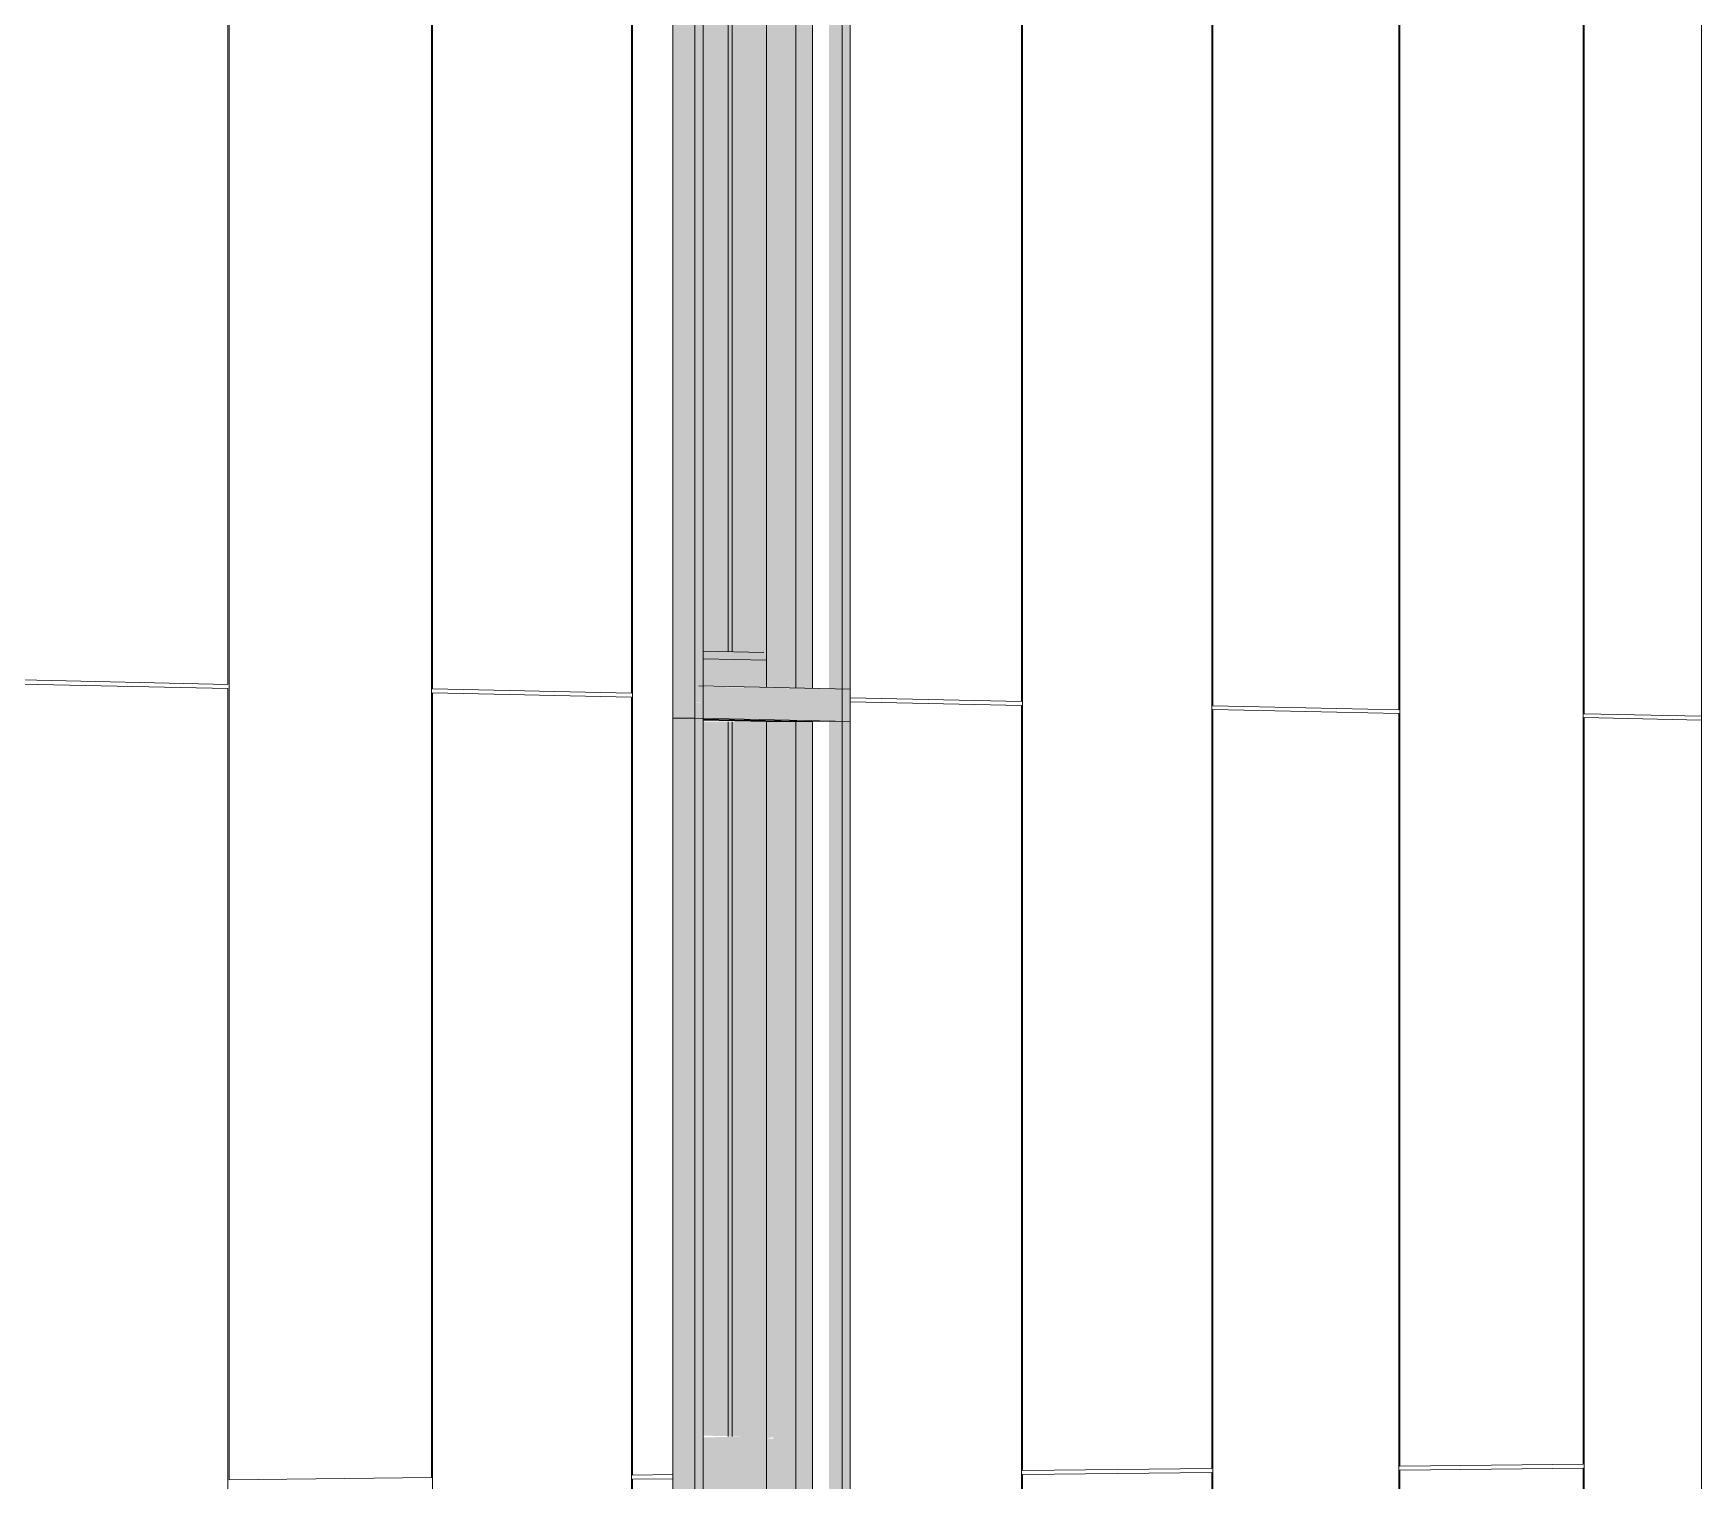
# Model space of a CAD drawing. Header units: inches. Extents: x -2804 to 58974, y -36095 to 66.
# Drawn here: x 58960.1677 to 58960.19397, y 65.99564 to 66.01842 of the extents above; entities that cross this region are included whole.
import ezdxf

# ---------------------------------------------------------------- set-up
doc = ezdxf.new("R2010")
doc.units = ezdxf.units.IN
doc.header["$MEASUREMENT"] = 0
for name, color, linetype, lineweight in [('A-GLAZ-CURT', 52, 'Continuous', 9), ('A-GLAZ-CWMG', 51, 'Continuous', 9), ('A-WALL-PATT', 111, 'Continuous', 13), ('L-SITE-WALL', 31, 'Continuous', 13), ('S-BEAM', 12, 'Continuous', 9)]:
    doc.layers.add(name, color=color, linetype=linetype, lineweight=lineweight)

# ---------------------------------------------------------------- blocks, each defined once
blk = doc.blocks.new('FP_56-Looking North East Copy 1')
at = {"layer": 'A-WALL-PATT', "lineweight": 9}
for p, q in [((31214.25940332055, 66.00790319597216), (31214.25940332055, 66.01956981859777)), ((31214.25941897153, 65.99579768693829), (31214.25941897153, 66.01956898022756)), ((31214.26239931935, 65.99583197011746), (31214.26239931935, 66.01940933318424)), ((31214.26241471472, 66.00783805151278), (31214.26241471472, 66.0194085085078)), ((31214.26534657954, 66.0077746274845), (31214.26534657954, 66.0192514585331)), ((31214.26536172547, 65.9958660469116), (31214.26536172547, 66.01925064721756)), ((31214.26824628082, 65.99589922818201), (31214.26824628082, 66.01909613145098)), ((31214.2682611833, 66.00771157685884), (31214.2682611833, 66.01909533317423)), ((31214.25940332055, 66.00790319597216), (31214.25670545661, 66.00796155793957)), ((31214.25940332055, 66.0078404721946), (31214.25670545661, 66.00789837097177)), ((31214.25940332055, 65.9836918178352), (31214.25940332055, 66.0078404721946)), ((31214.26534657954, 66.0077746274845), (31214.26241471472, 66.00783805151278)), ((31214.26241471472, 65.98382624291024), (31214.26241471472, 66.00777584475473)), ((31214.26534657954, 66.00771292409175), (31214.26241471472, 66.00777584475473)), ((31214.26534657954, 65.99343815928202), (31214.26534657954, 66.00771292409175)), ((31214.27011301757, 66.00767151676263), (31214.2682611833, 66.00771157685884)), ((31214.2682611833, 65.98408722235483), (31214.2682611833, 66.00765037386788)), ((31214.27011301757, 66.00761063170896), (31214.2682611833, 66.00765037386788)), ((31214.26239931935, 65.99583197011746), (31214.25941897153, 65.99579768693829)), ((31214.26824628082, 65.99589922818201), (31214.26536172547, 65.9958660469116)), ((31214.26536172547, 65.99580434611926), (31214.26824628082, 65.9958380226325)), ((31214.26536172547, 65.99343811340638), (31214.26536172547, 65.99580434611926)), ((31214.26824628082, 65.98402535157467), (31214.26824628082, 65.9958380226325)), ((31214.25941897153, 65.99573496584783), (31214.26239931935, 65.99576976071624)), ((31214.25941897153, 65.98362979538653), (31214.25941897153, 65.99573496584783)), ((31214.26239931935, 65.98376334627854), (31214.26239931935, 65.99576976071624)), ((31214.26534657954, 65.9930846681383), (31214.26534657954, 65.99318956729243)), ((31214.26536172547, 65.99308463718546), (31214.26536172547, 65.99319860769968)), ((31214.26534657954, 65.983957117889), (31214.26534657954, 65.98958606230927)), ((31214.26536172547, 65.983896093193), (31214.26536172547, 65.98958600317384)), ((31214.26241471472, 65.98382624291024), (31214.26534657954, 65.983957117889)), ((31214.26824628082, 65.98384173492613), (31214.26824628082, 65.98402535157467)), ((31214.2682611833, 65.98408722235483), (31214.27011301757, 65.98416988604546)), ((31214.2682611833, 65.98402601936387), (31214.27011301757, 65.98410900099178)), ((31214.2682611833, 65.98384241039103), (31214.2682611833, 65.98402601936387)), ((31214.26239931935, 65.98357671807487), (31214.26239931935, 65.98376334627854)), ((31214.26534657954, 65.98389541449627), (31214.26241471472, 65.9837640361522)), ((31214.26241471472, 65.9835774158781), (31214.26241471472, 65.9837640361522)), ((31214.26534657954, 65.98371030431808), (31214.26534657954, 65.98389541449627)), ((31214.26536172547, 65.98371099081592), (31214.26536172547, 65.983896093193)), ((31214.25670545662, 65.98357138837878), (31214.25940332055, 65.9836918178352)), ((31214.25670545662, 65.983508201411), (31214.25940332055, 65.98362909405762)), ((31214.25940332055, 65.98344092272497), (31214.25940332055, 65.98362909405762)), ((31214.25941897153, 65.98344163211513), (31214.25941897153, 65.98362979538653))]:
    blk.add_line(p, q, dxfattribs=at)
blk = doc.blocks.new('FP_57-Looking North East Copy 1')
at = {"layer": 'A-WALL-PATT', "lineweight": 9}
for p, q in [((31214.25478123228, 66.0086869862895), (31214.25478123228, 66.01932277758824)), ((31214.25484717772, 66.00868542738904), (31214.25484717772, 66.01932336060437)), ((31214.25478123228, 65.99633392341812), (31214.25478123228, 66.00758375571735)), ((31214.25484717772, 65.99633458130428), (31214.25484717772, 66.00758398453804)), ((31214.25478123228, 65.9837826523149), (31214.25478123228, 65.9953330851474)), ((31214.25484717772, 65.98378556255665), (31214.25484717772, 65.99533392263639))]:
    blk.add_line(p, q, dxfattribs=at)
blk = doc.blocks.new('FP_67-Looking North East Copy 1')
at = {"layer": 'A-WALL-PATT', "lineweight": 9}
for p, q in [((31214.24690693217, 66.00817352606505), (31214.24690693217, 66.02023920739913)), ((31214.24692367213, 65.99565395251078), (31214.24692367213, 66.02023831069617)), ((31214.2501104949, 65.99569061078779), (31214.2501104949, 66.02006760349559)), ((31214.25012695221, 66.00810386847324), (31214.25012695221, 66.02006672193376)), ((31214.25326018975, 66.00803608821826), (31214.25326018975, 66.01989888511186)), ((31214.25327637149, 65.99572702811919), (31214.25327637149, 66.01989801831088)), ((31214.24690693217, 66.00817352606505), (31214.24366513764, 66.00824365469636)), ((31214.24690693217, 66.00810865681055), (31214.24366513764, 66.00817822886542)), ((31214.24690693217, 65.98313399383412), (31214.24690693217, 66.00810865681055)), ((31214.25326018975, 66.00803608821826), (31214.25012695221, 66.00810386847324)), ((31214.25012695221, 65.98327773172188), (31214.25012695221, 66.00803955205677)), ((31214.25326018975, 66.00797230974032), (31214.25012695221, 66.00803955205677)), ((31214.25326018975, 65.98341759574015), (31214.25326018975, 66.00797230974032)), ((31214.2501104949, 65.99569061078779), (31214.24692367213, 65.99565395251078)), ((31214.25391039349, 65.99573432132489), (31214.25327637149, 65.99572702811919)), ((31214.25327637149, 65.99566325241949), (31214.25391039349, 65.99567065447901)), ((31214.25327637149, 65.98335454237464), (31214.25327637149, 65.99566325241949))]:
    blk.add_line(p, q, dxfattribs=at)

msp = doc.modelspace()

# ---------------------------------------------------------------- hatches: boundary and pattern name
at = {"layer": 'A-GLAZ-CURT', "transparency": 33554458}
h = msp.add_hatch(color=256, dxfattribs=at)
h.paths.add_polyline_path([(58960.17935452634, 66.0081235599062), (58960.17935452634, 66.00855229590853), (58960.17924452181, 66.00855486102459), (58960.17924452181, 66.00812599643014)], flags=0)
h.paths.add_polyline_path([(58960.17935452634, 66.01937651149711), (58960.17937211758, 66.01959894132646), (58960.17997087378, 66.01961222810951), (58960.17824616567, 66.01970398896673), (58960.17824891828, 66.01965856236068), (58960.17924452181, 66.01959892415495), (58960.17924452181, 66.019382323153)], flags=0)
for points in [[(58960.1799714153, 66.0081099175791), (58960.1799714153, 66.01960431553672), (58960.17935506698, 66.01959894422188), (58960.17933032222, 66.0193352532167), (58960.17930557803, 66.01932868225242), (58960.1782531987, 66.01928885947596), (58960.1782531987, 66.00869607552556), (58960.17920343114, 66.00867361275094), (58960.17935506698, 66.00855230575641), (58960.17935506698, 66.00812356926038)], [(58960.17924464655, 66.00812599858962), (58960.17924464655, 66.00855486329803), (58960.17935506698, 66.00855230575641), (58960.17920343114, 66.00867361275094), (58960.17824961646, 66.0086960090228), (58960.17824904309, 66.00814790258259), (58960.17869038521, 66.00813819273766)], [(58960.1782531987, 65.98376568402503), (58960.1799714153, 65.98381507698389), (58960.1799714153, 66.00758876730454), (58960.1782531987, 66.00758669777919), (58960.1782531987, 65.99634898503132), (58960.17934843658, 65.99632344819922), (58960.17935506698, 65.99629973003418), (58960.17935506698, 65.99546208216154), (58960.17920314355, 65.99534026616952), (58960.1782531987, 65.99532820213166), (58960.1782531987, 65.98380622438302)], [(58960.17824961751, 65.99532823784816), (58960.17920314355, 65.99534026616952), (58960.17935506698, 65.99546208216157), (58960.17924464653, 65.99546072511072), (58960.17924464653, 65.99629862347948), (58960.17934201613, 65.99632961014517), (58960.17930557804, 65.99634722674931), (58960.1782490921, 65.99631865193153), (58960.17824904307, 65.99544848929207)]]:
    msp.add_hatch(color=256, dxfattribs=at).paths.add_polyline_path(points, flags=0)
h = msp.add_hatch(color=256, dxfattribs=at)
h.paths.add_polyline_path([(58960.17824616568, 65.9837283187888), (58960.17997135516, 65.9838106318214), (58960.17917140981, 65.9838062697835), (58960.17824891827, 65.9837658323731)], flags=0)
h.paths.add_polyline_path([(58960.17924452181, 65.9954607263171), (58960.17935452632, 65.99546208738694), (58960.17935452632, 65.99629973429505), (58960.17924452181, 65.9962986244632)], flags=0)
h.paths.add_polyline_path([(58960.17937211756, 66.0075866869651), (58960.17878991712, 66.00761615201681), (58960.17917140976, 66.00759081103897)], flags=0)
at = {"layer": 'A-GLAZ-CWMG', "lineweight": 5}
for points in [[(58960.18056060336, 66.00784383807371), (58960.18056060336, 66.02011564925347), (58960.1804333491, 66.02012260456429), (58960.1804333491, 66.00784655020743)], [(58960.17776685765, 66.00789468889121), (58960.17811554606, 66.00789594889487), (58960.17811554606, 66.01973987223714), (58960.17776685765, 66.01973530396843), (58960.17776685765, 66.01928848819183), (58960.17776685765, 66.01928532973362), (58960.17776685765, 66.00789595211238)], [(58960.17824440735, 66.00789320251054), (58960.17824440735, 66.01973300627633), (58960.17811554606, 66.01971077084232), (58960.17811554606, 66.00789594889486)], [(58960.1804333491, 66.00809966473024), (58960.1804333491, 66.01960843868726), (58960.18022919938, 66.01959890176711), (58960.18022919938, 66.00810418650505)], [(58960.18043334911, 66.00759343568468), (58960.18043334911, 66.00809966473031), (58960.17824440736, 66.00813581006601), (58960.17824440736, 66.00763858307472), (58960.18022842356, 66.0075976623178)], [(58960.17811554606, 65.98369868615251), (58960.17811554606, 66.00789594889484), (58960.17776685765, 66.0078946888912), (58960.17777916272, 65.98370119565168), (58960.17805415801, 65.98369914412207)], [(58960.17811554606, 65.98369868615254), (58960.17824440735, 65.98372837986797), (58960.17824440735, 66.00789320251052), (58960.17811554606, 66.00789161953466), (58960.17811554606, 65.98370784522376)], [(58960.1804333491, 65.98329444149374), (58960.18056060336, 65.98331868719391), (58960.18056060336, 66.00784383807371), (58960.1804333491, 66.00784227490216), (58960.1804333491, 65.9833020451057)], [(58960.1804333491, 65.98380722482595), (58960.1804333491, 66.00759036336281), (58960.18022919938, 66.00758667165175), (58960.18022919938, 65.98380873608751)]]:
    msp.add_hatch(color=256, dxfattribs=at).paths.add_polyline_path(points, flags=0)

# ---------------------------------------------------------------- linework, layer by layer
at = {"layer": 'A-GLAZ-CURT'}
for p, q in [((58960.17970668993, 66.01960985894867), (58960.17970668993, 66.00811575972637)), ((58960.17997087378, 66.00810990823797), (58960.17997087378, 66.01961222810948)), ((58960.17997087378, 66.00759183023594), (58960.17824616568, 66.00762735056779)), ((58960.17824716807, 66.00762094681181), (58960.17970668993, 66.00759091314141)), ((58960.17970668993, 66.00759091314141), (58960.17997087378, 66.00759183023594)), ((58960.17970668993, 66.00759091314141), (58960.17970668993, 65.98380605196499)), ((58960.17997087378, 65.98380409549675), (58960.17997087378, 66.00759183023594))]:
    msp.add_line(p, q, dxfattribs=at)
at = {"layer": 'A-GLAZ-CWMG'}
for p, q in [((58960.1804333491, 66.02012260456426), (58960.1804333491, 66.00784655020743)), ((58960.18056060334, 66.00784383807364), (58960.18056060334, 66.02011564925336)), ((58960.17811554608, 66.01973987223718), (58960.17811554608, 66.00789594889487)), ((58960.17824440735, 66.00789320251047), (58960.17824440735, 66.01973300627631)), ((58960.1792445218, 66.01960571429429), (58960.1792445218, 66.0081259964301)), ((58960.18056060334, 66.00809686510824), (58960.17817998792, 66.0081492391885)), ((58960.17811554608, 66.0078959488949), (58960.17811554608, 66.00763968331651)), ((58960.17824440735, 66.00763858307477), (58960.17824440735, 66.0078932025105)), ((58960.18056060334, 66.00809686510824), (58960.18056060334, 66.007590811039)), ((58960.1777668577, 66.00764002150768), (58960.17811554608, 66.00764124086604)), ((58960.17811554608, 66.00764124086604), (58960.17824440736, 66.00763858307477)), ((58960.17811554608, 66.00764124086604), (58960.17811554608, 65.9836986861526)), ((58960.17811554608, 66.0076258250969), (58960.17811554608, 65.9836986861526)), ((58960.17817998792, 66.00763991173922), (58960.18056060334, 66.007590811039)), ((58960.17824440736, 65.98370435610732), (58960.17824440736, 66.00763858307477)), ((58960.17824440735, 65.98370435610725), (58960.17824440735, 66.00762317266756)), ((58960.1782489183, 66.00760976607515), (58960.17924452182, 66.00758930875912)), ((58960.1792445218, 66.00760689068053), (58960.1792445218, 65.98380947464726)), ((58960.1804333491, 66.00784655020743), (58960.1804333491, 65.98329444149381)), ((58960.18056060334, 65.98330021571424), (58960.18056060334, 66.00784383807364)), ((58960.1792445218, 66.0075893087591), (58960.17997087379, 66.00759183023594)), ((58960.1792445218, 66.0075893087591), (58960.1792445218, 65.98380947464734)), ((58960.17997087379, 66.00759183023594), (58960.1804333491, 66.00759343568463)), ((58960.1804333491, 66.00759343568463), (58960.18056060334, 66.007590811039)), ((58960.1804333491, 66.00759343568463), (58960.1804333491, 65.98380067053948)), ((58960.18056060334, 65.9838062697835), (58960.18056060334, 66.007590811039))]:
    msp.add_line(p, q, dxfattribs=at)
at = {"layer": 'L-SITE-WALL'}
for p, q in [((58960.17776685769, 65.98319195268327), (58960.17776685769, 66.01970497085246)), ((58960.19396948174, 65.98392634583071), (58960.19396948174, 66.01899613674551))]:
    msp.add_line(p, q, dxfattribs=at)
at = {"layer": 'S-BEAM'}
for p, q in [((58960.17824961644, 66.00869600902273), (58960.17920343112, 66.0086736127509)), ((58960.17924464654, 66.00855486329802), (58960.17824904307, 66.00857792331496))]:
    msp.add_line(p, q, dxfattribs=at)

# ---------------------------------------------------------------- block references
at = {"layer": 'L-SITE-WALL', "lineweight": 9}
for name in ['FP_67-Looking North East Copy 1', 'FP_56-Looking North East Copy 1', 'FP_57-Looking North East Copy 1']:
    msp.add_blockref(name, (27745.92385646417, 0), dxfattribs=at)

doc.saveas('drawing.dxf')
